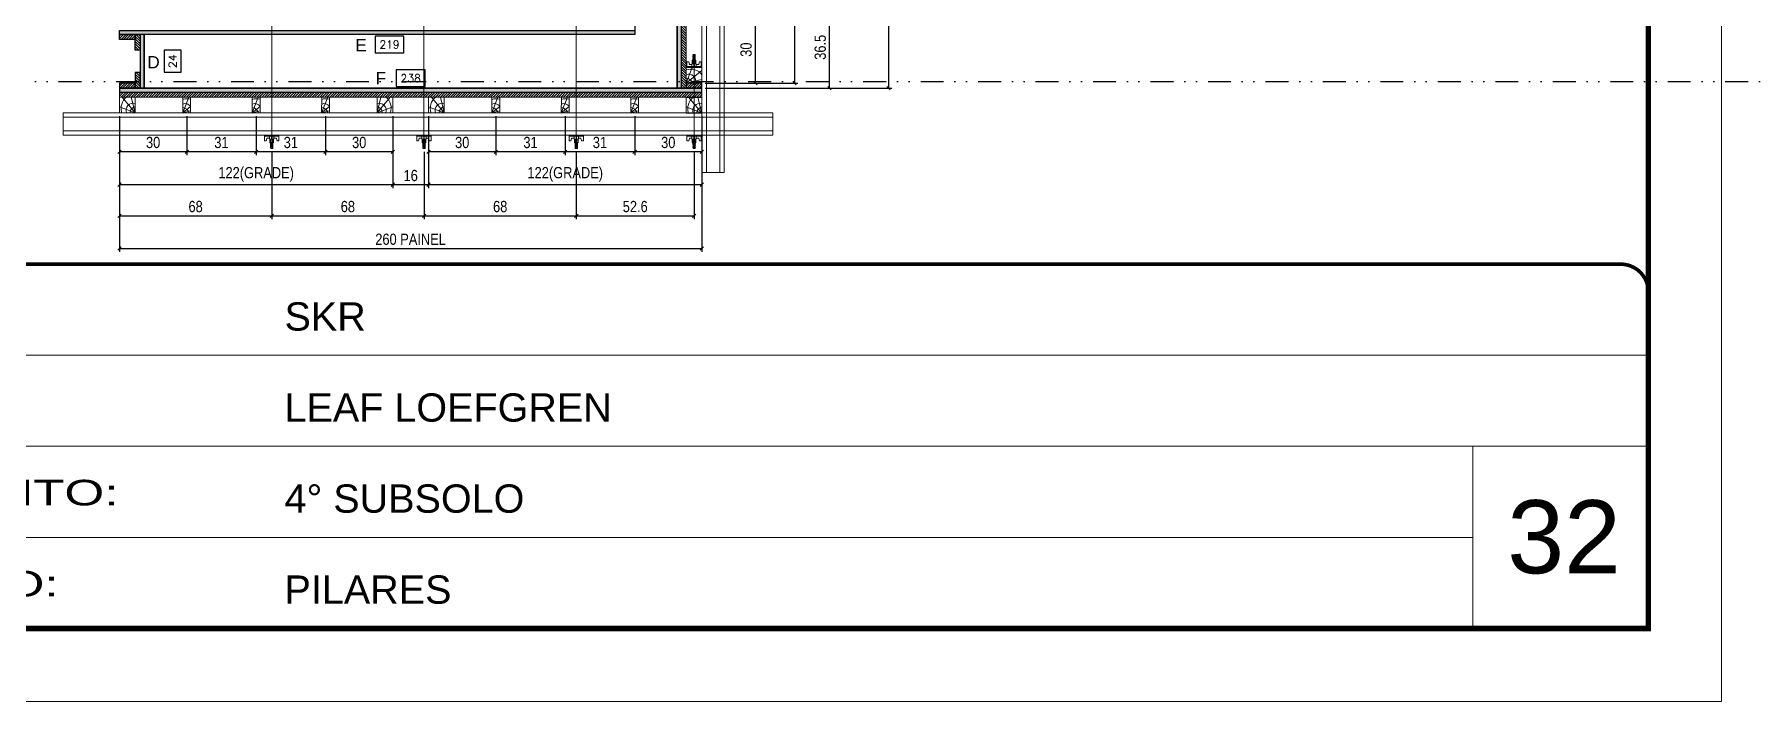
# Model space of a CAD drawing. Header units: millimetres. Extents: x 13777 to 27878, y -21631 to 6985.
# Drawn here: x 19771 to 20713, y -2105 to -1740 of the extents above; entities that cross this region are included whole.
import ezdxf
from ezdxf.enums import TextEntityAlignment as Align

# ---------------------------------------------------------------- set-up
doc = ezdxf.new("R2010")
doc.units = ezdxf.units.MM
for name, pattern in [('CONTINUO', [0]), ('DASHED', [0.75, 0.5, -0.25]), ('DIVIDE2', [0.625, 0.25, -0.125, 0, -0.125, 0, -0.125])]:
    doc.linetypes.add(name, pattern=pattern)
for name, color, linetype, lineweight in [('CARIMBO', 255, 'Continuous', 9), ('Folhas', 255, 'Continuous', 9), ('Hachura', 251, 'Continuous', 9), ('Madeira', 126, 'Continuous', 18), ('Perfil Metálico', 224, 'Continuous', 18), ('SARRAFO DE PRESSAO', 251, 'DASHED', 9)]:
    doc.layers.add(name, color=color, linetype=linetype, lineweight=lineweight)
for name, color, linetype in [('CHAPA', 1, 'Continuous'), ('COTA', 241, 'Continuous'), ('F-PILARES-S', 170, 'Continuous'), ('MEIO_PONT', 93, 'Continuous'), ('Nível', 160, 'Continuous'), ('SARRAFO', 251, 'Continuous'), ('TEXTO_GERAL', 7, 'Continuous')]:
    doc.layers.add(name, color=color, linetype=linetype)
doc.styles.add('ARIAL', font='arial.ttf')
doc.styles.add('COTA TECNICA 2X', font='techl___.ttf', dxfattribs={"height": 10})
doc.styles.add('ROMANS', font='romans.shx')
doc.styles.add('Tecnologia', font='')
doc.styles.get('Tecnologia').set_extended_font_data('Forgotten Futurist')
doc.dimstyles.new('Cota Seção interna', dxfattribs={"dimtxt": 7, "dimasz": 6, "dimexe": 0.18, "dimexo": 2, "dimgap": -4, "dimtad": 3, "dimdec": 1, "dimlfac": 0.5, "dimzin": 12, "dimdsep": 46, "dimtxsty": 'ROMANS', "dimblk": 'ARCHTICK', "dimcen": 0.09, "dimse1": 1, "dimse2": 1, "dimsd1": 1, "dimsd2": 1, "dimclrd": 180, "dimclre": 5, "dimclrt": 1, "dimadec": 0, "dimazin": 3, "dimtfac": 1, "dimtdec": 1, "dimtofl": 0, "dimtmove": 0, "dimatfit": 3, "dimldrblk": 'ARCHTICK', "dimfxl": 1, "dimtolj": 1, "dimtzin": 0, "dimarcsym": 0})
doc.dimstyles.new('SECAO PILAR', dxfattribs={"dimtxt": 10, "dimasz": 3, "dimexe": 3, "dimexo": 3, "dimgap": 3, "dimtad": 1, "dimdec": 1, "dimlfac": 0.5, "dimzin": 12, "dimdsep": 46, "dimtxsty": 'COTA TECNICA 2X', "dimblk1": 'OBLIQUE', "dimblk2": 'OBLIQUE', "dimsah": 1, "dimcen": 0.9, "dimclrd": 256, "dimclre": 256, "dimclrt": 256, "dimadec": 1, "dimazin": 3, "dimtfac": 1, "dimtdec": 1, "dimtmove": 0, "dimatfit": 3, "dimfxl": 1, "dimtolj": 1, "dimtzin": 12, "dimarcsym": 0})
pattern_1 = [(45, (9498.6943, 22671.4475), (-1.12253202, 1.12253202), [])]
pattern_2 = [(135, (-22535.0657, 8913.5912), (-1.12253202, -1.12253202), [])]

# ---------------------------------------------------------------- blocks, each defined once
blk = doc.blocks.new('9999999999')
at = {"color": 30, "linetype": 'CONTINUO'}
for p, q in [((98564.56, 34379.64), (99583.98, 34379.64)), ((98564.56, 34329.83), (99487.98, 34329.83)), ((99583.98, 34329.83), (99487.98, 34329.83)), ((99487.98, 34329.83), (99487.98, 34230.21)), ((98564.56, 34280.02), (99487.98, 34280.02))]:
    blk.add_line(p, q, dxfattribs=at)
at = {"color": 30, "linetype": 'CONTINUO', "const_width": 2}
blk.add_lwpolyline([(99583.98, 34230.21), (99583.98, 34414.45, 0.414214), (99568.98, 34429.45), (98228.98, 34429.45, 0.414214), (98213.98, 34414.45), (98213.98, 34245.21, 0.414214), (98228.98, 34230.21), (99583.98, 34230.21)], format="xyb", dxfattribs=at)
at = {"layer": 'Folhas'}
blk.add_lwpolyline([(98138.98, 34190.21), (99623.98, 34190.21), (99623.98, 35240.21), (98138.98, 35240.21)], close=True, dxfattribs=at)
at = {"layer": 'Folhas', "color": 30, "const_width": 3}
blk.add_lwpolyline([(98213.98, 34230.21), (99583.98, 34230.21), (99583.98, 35200.21), (98213.98, 35200.21)], close=True, dxfattribs=at)
at = {"color": 7, "linetype": 'Continuous', "ltscale": 5, "style": 'ARIAL'}
for s, height, p in [('SKR', 15.483, (98837.68, 34393.13)), ('LEAF LOEFGREN', 15.4829, (98837.68, 34343.32)), ('4° SUBSOLO', 15.483, (98837.68, 34293.51)), ('PILARES', 15.483, (98837.68, 34243.7))]:
    blk.add_text(s, height=height, dxfattribs=at).set_placement(p)
at = {"layer": 'Folhas', "color": 7, "style": 'Tecnologia', "width": 1.5}
for s, p in [('PAVIMENTO:', (98573.65, 34297.5)), ('PROJETO:', (98573.65, 34247.69))]:
    blk.add_text(s, height=14, dxfattribs=at).set_placement(p)
blk = doc.blocks.new('_Oblique')
at = {"color": 0, "linetype": 'ByBlock', "lineweight": -2}
blk.add_line((-0.5, -0.5), (0.5, 0.5), dxfattribs=at)
blk = doc.blocks.new('*D2102')
at = {"layer": 'COTA', "lineweight": -2, "transparency": 16777216}
for p, q in [((573.2, 394.4), (656, 394.4)), ((653, 394.4), (653, 150.4)), ((573.3, 150.4), (656, 150.4))]:
    blk.add_line(p, q, dxfattribs=at)
at = {"layer": 'Defpoints', "color": 0, "transparency": 16777216}
for p in [(570.2, 394.4), (570.3, 150.4), (653, 150.4)]:
    blk.add_point(p, dxfattribs=at)
at = {"layer": 'COTA', "lineweight": -2, "transparency": 16777216, "xscale": 3, "yscale": 3, "zscale": 3}
for p, rotation in [((653, 394.4), 90), ((653, 150.4), 270)]:
    blk.add_blockref('_Oblique', p, dxfattribs=dict(at, rotation=rotation))
at = {"layer": 'COTA', "transparency": 16777216, "insert": (643.7, 272.4), "char_height": 10, "attachment_point": 5, "rotation": 90, "style": 'COTA TECNICA 2X'}
blk.add_mtext('\\A1;122(GRADE)', dxfattribs=at)
blk = doc.blocks.new('*D2105')
at = {"layer": 'COTA', "lineweight": -2, "transparency": 16777216}
for p, q in [((573.3, 210.4), (621, 210.4)), ((618, 150.4), (618, 210.4)), ((573.2, 150.4), (621, 150.4))]:
    blk.add_line(p, q, dxfattribs=at)
at = {"layer": 'Defpoints', "color": 0, "transparency": 16777216}
for p in [(570.3, 210.4), (618, 210.4), (570.2, 150.4)]:
    blk.add_point(p, dxfattribs=at)
at = {"layer": 'COTA', "lineweight": -2, "transparency": 16777216, "xscale": 3, "yscale": 3, "zscale": 3}
for p, rotation in [((618, 210.4), 90), ((618, 150.4), 270)]:
    blk.add_blockref('_Oblique', p, dxfattribs=dict(at, rotation=rotation))
at = {"layer": 'COTA', "transparency": 16777216, "insert": (609.7, 180.4), "char_height": 10, "attachment_point": 5, "rotation": 90, "style": 'COTA TECNICA 2X'}
blk.add_mtext('\\A1;30', dxfattribs=at)
blk = doc.blocks.new('C')
at = {"layer": 'Hachura', "color": 0}
for p, q in [((0, 3.22), (0, -3.22)), ((0.45, 3.22), (0, 3.22)), ((0.46, 3.16), (0, 3.16)), ((0.46, 3.05), (0, 3.05)), ((0.46, 2.88), (0, 2.88)), ((0, 2.75), (0, -1.16)), ((0.46, 2.65), (0, 2.65)), ((0.46, 2.23), (0, 2.23)), ((0.46, 1.51), (0, 1.51)), ((0.39, 0.49), (0.17, 0.49)), ((0.45, -3.23), (0.45, 3.22)), ((0.45, 3.22), (2.58, 3.22)), ((1.74, 0.97), (0.45, 0.97)), ((1.45, 0.1), (0.45, 0.1)), ((1.35, 1.94), (1.35, 0.96)), ((2.58, 2.39), (1.47, 2.09)), ((1.74, -0.97), (1.74, 0.97)), ((1.74, 0.97), (1.74, 0.84)), ((1.74, 0.97), (1.74, 0.84)), ((1.74, 0.84), (3.35, 0.84)), ((3.35, 0.45), (1.74, 0.45)), ((2.58, 3.22), (2.58, 2.39)), ((3.32, 0.84), (3.32, -0.84)), ((3.35, 0.84), (3.35, -0.84)), ((3.68, 0.45), (3.35, 0.45)), ((3.84, -0.52), (3.35, 0.45)), ((3.35, 0.06), (3.67, -0.57)), ((3.68, 0.45), (4.16, -0.52)), ((3.72, 0.5), (4.25, -0.57)), ((4.37, -0.55), (3.83, 0.53)), ((4.15, 0.45), (3.93, 0.45)), ((4.42, -0.52), (3.93, 0.45)), ((4.15, 0.45), (4.26, 0.45)), ((4.26, 0.45), (4.74, -0.52)), ((4.3, 0.5), (4.83, -0.57)), ((4.95, -0.55), (4.41, 0.53)), ((4.51, 0.45), (4.84, 0.45)), ((5, -0.52), (4.51, 0.45)), ((4.84, 0.45), (5.32, -0.52)), ((4.88, 0.5), (5.41, -0.57)), ((5.53, -0.55), (4.99, 0.53)), ((5.58, -0.52), (5.09, 0.45)), ((5.42, 0.45), (5.09, 0.45)), ((5.58, -0.52), (5.09, 0.45)), ((5.42, 0.45), (5.74, -0.19)), ((5.46, 0.5), (5.74, -0.07)), ((5.74, 0.19), (5.57, 0.53)), ((5.74, 0.32), (5.68, 0.45)), ((5.68, 0.45), (5.74, 0.45)), ((5.74, 0.45), (5.9, 0.29)), ((5.74, 0.45), (5.74, -0.52)), ((5.9, -0.36), (5.9, 0.29)), ((0.45, 0), (0, 0)), ((0.46, -1.52), (0, -1.52)), ((0.46, -2.23), (0, -2.23)), ((0.46, -2.65), (0, -2.65)), ((0.46, -2.88), (0, -2.88)), ((0.46, -3.05), (0, -3.05)), ((0.46, -3.16), (0, -3.16)), ((0, -3.22), (2.57, -3.22)), ((0.08, -0.48), (0.29, -0.48)), ((0.29, -0.48), (0.4, -0.48)), ((0.45, 0), (0.45, -0.97)), ((0.45, -0.16), (1.45, -0.16)), ((0.45, -0.65), (0.45, -0.32)), ((0.45, -3.23), (0.45, -0.65)), ((0.45, -0.97), (1.74, -0.97)), ((1.35, -1.94), (1.35, -0.97)), ((2.58, -2.39), (1.47, -2.1)), ((3.35, -0.32), (1.74, -0.32)), ((3.35, -0.84), (1.74, -0.84)), ((2.58, -3.23), (2.58, -2.39)), ((3.35, -0.07), (3.58, -0.52)), ((3.35, -0.52), (3.58, -0.52)), ((3.84, -0.52), (4.16, -0.52)), ((4.42, -0.52), (4.74, -0.52)), ((4.63, -0.52), (4.74, -0.52)), ((5, -0.52), (5.32, -0.52)), ((5.58, -0.52), (5.74, -0.52)), ((5.74, -0.52), (5.9, -0.36)), ((5.74, -0.52), (5.74, -0.52))]:
    blk.add_line(p, q, dxfattribs=at)
for centre, radius, start, end in [((1.52, 1.94), 0.161, 104.74356, 180), ((1.44, -0.03), 0.129, 272.69497, 87.30503), ((3.81, 0.39), 0.143, 25.56881, 154.43119), ((4.39, 0.39), 0.143, 25.56881, 154.43119), ((4.97, 0.39), 0.143, 25.56881, 154.43119), ((5.55, 0.39), 0.143, 25.56881, 154.43119), ((0.17, -0.37), 0.174, 221.74404, 317.85924), ((1.52, -1.94), 0.161, 180, 255.25644), ((3.71, -0.4), 0.174, 222.14076, 318.25596), ((4.29, -0.4), 0.174, 222.14076, 318.25596), ((4.87, -0.4), 0.174, 222.14076, 318.25596), ((5.45, -0.4), 0.174, 222.14076, 318.25596), ((5.61, -0.4), 0.174, 317.85924, 318.25596)]:
    blk.add_arc(centre, radius, start, end, dxfattribs=at)
blk = doc.blocks.new('*D2047')
at = {"layer": 'COTA', "linetype": 'ByBlock', "lineweight": -2, "transparency": 16777216}
for p, q in [((554.8, 1203), (739.9, 1203)), ((736.9, 1203), (736.9, 146)), ((573.2, 146), (739.9, 146))]:
    blk.add_line(p, q, dxfattribs=at)
at = {"layer": 'Defpoints', "color": 0, "linetype": 'ByBlock', "transparency": 16777216}
for p in [(551.8, 1203), (570.2, 146), (736.9, 146)]:
    blk.add_point(p, dxfattribs=at)
at = {"layer": 'COTA', "linetype": 'ByBlock', "lineweight": -2, "transparency": 16777216, "xscale": 3, "yscale": 3, "zscale": 3}
for p, rotation in [((736.9, 1203), 90), ((736.9, 146), 270)]:
    blk.add_blockref('_Oblique', p, dxfattribs=dict(at, rotation=rotation))
at = {"layer": 'COTA', "linetype": 'ByBlock', "transparency": 16777216, "insert": (728.7, 674.5), "char_height": 10, "attachment_point": 5, "rotation": 90, "style": 'COTA TECNICA 2X'}
blk.add_mtext('\\A1;528.5 PAINEL', dxfattribs=at)
blk = doc.blocks.new('PONTALETE')
at = {"layer": 'Madeira'}
for q in [(2.71, 7), (7, 5.76), (7, 1.74)]:
    blk.add_line((0, 0), q, dxfattribs=at)
blk.add_lwpolyline([(0, 0), (7, 0), (7, 7), (0, 7)], close=True, dxfattribs=at)
for centre, radius, start, end in [((2.04, 0.06), 6.23, 37.28179, 109.09128), ((1.09, 0.9), 3.19, 343.60304, 109.98471), ((-0.21, -0.78), 3.09, 14.63219, 86.0383)]:
    blk.add_arc(centre, radius, start, end, dxfattribs=at)
blk = doc.blocks.new('MEIO PONTALETE')
at = {"layer": 'Madeira'}
for q in [(2.71, 7), (3.5, 2.88), (3.5, 0.87)]:
    blk.add_line((0, 0), q, dxfattribs=at)
blk.add_lwpolyline([(0, 0), (3.5, 0), (3.5, 7), (0, 7)], close=True, dxfattribs=at)
for centre, radius, start, end in [((2.04, 0.06), 6.23, 76.44987, 109.09128), ((1.09, 0.9), 3.19, 40.90626, 109.98471), ((-0.21, -0.78), 3.09, 14.63219, 86.0383)]:
    blk.add_arc(centre, radius, start, end, dxfattribs=at)
blk = doc.blocks.new('*D2070')
at = {"layer": 'COTA', "lineweight": -2, "transparency": 16777216}
for p, q in [((234.2, 121), (234.2, 86.3)), ((294.2, 121), (294.2, 86.3)), ((294.2, 89.3), (234.2, 89.3))]:
    blk.add_line(p, q, dxfattribs=at)
at = {"layer": 'Defpoints', "color": 0, "transparency": 16777216}
for p in [(234.2, 124), (294.2, 124), (234.2, 89.3)]:
    blk.add_point(p, dxfattribs=at)
at = {"layer": 'COTA', "lineweight": -2, "transparency": 16777216, "xscale": 3, "yscale": 3, "zscale": 3, "rotation": 180}
blk.add_blockref('_Oblique', (234.2, 89.3), dxfattribs=at)
at = {"layer": 'COTA', "lineweight": -2, "transparency": 16777216, "xscale": 3, "yscale": 3, "zscale": 3}
blk.add_blockref('_Oblique', (294.2, 89.3), dxfattribs=at)
at = {"layer": 'COTA', "transparency": 16777216, "insert": (264.2, 97.5), "char_height": 10, "attachment_point": 5, "style": 'COTA TECNICA 2X'}
blk.add_mtext('\\A1;30', dxfattribs=at)
blk = doc.blocks.new('*D2071')
at = {"layer": 'COTA', "lineweight": -2, "transparency": 16777216}
for p, q in [((50.2, 121.1), (50.2, 56.9)), ((294.2, 121), (294.2, 56.9)), ((50.2, 59.9), (294.2, 59.9))]:
    blk.add_line(p, q, dxfattribs=at)
at = {"layer": 'Defpoints', "color": 0, "transparency": 16777216}
for p in [(50.2, 124.1), (294.2, 124), (294.2, 59.9)]:
    blk.add_point(p, dxfattribs=at)
at = {"layer": 'COTA', "lineweight": -2, "transparency": 16777216, "xscale": 3, "yscale": 3, "zscale": 3, "rotation": 180}
blk.add_blockref('_Oblique', (50.2, 59.9), dxfattribs=at)
at = {"layer": 'COTA', "lineweight": -2, "transparency": 16777216, "xscale": 3, "yscale": 3, "zscale": 3}
blk.add_blockref('_Oblique', (294.2, 59.9), dxfattribs=at)
at = {"layer": 'COTA', "transparency": 16777216, "insert": (172.2, 69.1), "char_height": 10, "attachment_point": 5, "style": 'COTA TECNICA 2X'}
blk.add_mtext('\\A1;122(GRADE)', dxfattribs=at)
blk = doc.blocks.new('*D2072')
at = {"layer": 'COTA', "lineweight": -2, "transparency": 16777216}
for p, q in [((172.2, 121), (172.2, 86.3)), ((234.2, 121), (234.2, 86.3)), ((234.2, 89.3), (172.2, 89.3))]:
    blk.add_line(p, q, dxfattribs=at)
at = {"layer": 'Defpoints', "color": 0, "transparency": 16777216}
for p in [(172.2, 124), (234.2, 124), (172.2, 89.3)]:
    blk.add_point(p, dxfattribs=at)
at = {"layer": 'COTA', "lineweight": -2, "transparency": 16777216, "xscale": 3, "yscale": 3, "zscale": 3, "rotation": 180}
blk.add_blockref('_Oblique', (172.2, 89.3), dxfattribs=at)
at = {"layer": 'COTA', "lineweight": -2, "transparency": 16777216, "xscale": 3, "yscale": 3, "zscale": 3}
blk.add_blockref('_Oblique', (234.2, 89.3), dxfattribs=at)
at = {"layer": 'COTA', "transparency": 16777216, "insert": (203.2, 97.5), "char_height": 10, "attachment_point": 5, "style": 'COTA TECNICA 2X'}
blk.add_mtext('\\A1;31', dxfattribs=at)
blk = doc.blocks.new('*D2073')
at = {"layer": 'COTA', "lineweight": -2, "transparency": 16777216}
for p, q in [((110.2, 121), (110.2, 86.3)), ((172.2, 121), (172.2, 86.3)), ((172.2, 89.3), (110.2, 89.3))]:
    blk.add_line(p, q, dxfattribs=at)
at = {"layer": 'Defpoints', "color": 0, "transparency": 16777216}
for p in [(110.2, 124), (172.2, 124), (110.2, 89.3)]:
    blk.add_point(p, dxfattribs=at)
at = {"layer": 'COTA', "lineweight": -2, "transparency": 16777216, "xscale": 3, "yscale": 3, "zscale": 3, "rotation": 180}
blk.add_blockref('_Oblique', (110.2, 89.3), dxfattribs=at)
at = {"layer": 'COTA', "lineweight": -2, "transparency": 16777216, "xscale": 3, "yscale": 3, "zscale": 3}
blk.add_blockref('_Oblique', (172.2, 89.3), dxfattribs=at)
at = {"layer": 'COTA', "transparency": 16777216, "insert": (141.2, 97.5), "char_height": 10, "attachment_point": 5, "style": 'COTA TECNICA 2X'}
blk.add_mtext('\\A1;31', dxfattribs=at)
blk = doc.blocks.new('*D2074')
at = {"layer": 'COTA', "lineweight": -2, "transparency": 16777216}
for p, q in [((50.2, 121), (50.2, 86.3)), ((110.2, 121), (110.2, 86.3)), ((110.2, 89.3), (50.2, 89.3))]:
    blk.add_line(p, q, dxfattribs=at)
at = {"layer": 'Defpoints', "color": 0, "transparency": 16777216}
for p in [(50.2, 124), (110.2, 124), (50.2, 89.3)]:
    blk.add_point(p, dxfattribs=at)
at = {"layer": 'COTA', "lineweight": -2, "transparency": 16777216, "xscale": 3, "yscale": 3, "zscale": 3, "rotation": 180}
blk.add_blockref('_Oblique', (50.2, 89.3), dxfattribs=at)
at = {"layer": 'COTA', "lineweight": -2, "transparency": 16777216, "xscale": 3, "yscale": 3, "zscale": 3}
blk.add_blockref('_Oblique', (110.2, 89.3), dxfattribs=at)
at = {"layer": 'COTA', "transparency": 16777216, "insert": (80.2, 97.5), "char_height": 10, "attachment_point": 5, "style": 'COTA TECNICA 2X'}
blk.add_mtext('\\A1;30', dxfattribs=at)
blk = doc.blocks.new('*D2075')
at = {"layer": 'COTA', "lineweight": -2, "transparency": 16777216}
for p, q in [((510.2, 121), (510.2, 86.3)), ((570.2, 121), (570.2, 86.3)), ((570.2, 89.3), (510.2, 89.3))]:
    blk.add_line(p, q, dxfattribs=at)
at = {"layer": 'Defpoints', "color": 0, "transparency": 16777216}
for p in [(510.2, 124), (570.2, 124), (510.2, 89.3)]:
    blk.add_point(p, dxfattribs=at)
at = {"layer": 'COTA', "lineweight": -2, "transparency": 16777216, "xscale": 3, "yscale": 3, "zscale": 3, "rotation": 180}
blk.add_blockref('_Oblique', (510.2, 89.3), dxfattribs=at)
at = {"layer": 'COTA', "lineweight": -2, "transparency": 16777216, "xscale": 3, "yscale": 3, "zscale": 3}
blk.add_blockref('_Oblique', (570.2, 89.3), dxfattribs=at)
at = {"layer": 'COTA', "transparency": 16777216, "insert": (540.2, 97.5), "char_height": 10, "attachment_point": 5, "style": 'COTA TECNICA 2X'}
blk.add_mtext('\\A1;30', dxfattribs=at)
blk = doc.blocks.new('*D2076')
at = {"layer": 'COTA', "lineweight": -2, "transparency": 16777216}
for p, q in [((326.2, 121.1), (326.2, 56.9)), ((570.2, 121), (570.2, 56.9)), ((326.2, 59.9), (570.2, 59.9))]:
    blk.add_line(p, q, dxfattribs=at)
at = {"layer": 'Defpoints', "color": 0, "transparency": 16777216}
for p in [(326.2, 124.1), (570.2, 124), (570.2, 59.9)]:
    blk.add_point(p, dxfattribs=at)
at = {"layer": 'COTA', "lineweight": -2, "transparency": 16777216, "xscale": 3, "yscale": 3, "zscale": 3, "rotation": 180}
blk.add_blockref('_Oblique', (326.2, 59.9), dxfattribs=at)
at = {"layer": 'COTA', "lineweight": -2, "transparency": 16777216, "xscale": 3, "yscale": 3, "zscale": 3}
blk.add_blockref('_Oblique', (570.2, 59.9), dxfattribs=at)
at = {"layer": 'COTA', "transparency": 16777216, "insert": (448.2, 69.1), "char_height": 10, "attachment_point": 5, "style": 'COTA TECNICA 2X'}
blk.add_mtext('\\A1;122(GRADE)', dxfattribs=at)
blk = doc.blocks.new('*D2077')
at = {"layer": 'COTA', "lineweight": -2, "transparency": 16777216}
for p, q in [((448.2, 121), (448.2, 86.3)), ((510.2, 121), (510.2, 86.3)), ((510.2, 89.3), (448.2, 89.3))]:
    blk.add_line(p, q, dxfattribs=at)
at = {"layer": 'Defpoints', "color": 0, "transparency": 16777216}
for p in [(448.2, 124), (510.2, 124), (448.2, 89.3)]:
    blk.add_point(p, dxfattribs=at)
at = {"layer": 'COTA', "lineweight": -2, "transparency": 16777216, "xscale": 3, "yscale": 3, "zscale": 3, "rotation": 180}
blk.add_blockref('_Oblique', (448.2, 89.3), dxfattribs=at)
at = {"layer": 'COTA', "lineweight": -2, "transparency": 16777216, "xscale": 3, "yscale": 3, "zscale": 3}
blk.add_blockref('_Oblique', (510.2, 89.3), dxfattribs=at)
at = {"layer": 'COTA', "transparency": 16777216, "insert": (479.2, 97.5), "char_height": 10, "attachment_point": 5, "style": 'COTA TECNICA 2X'}
blk.add_mtext('\\A1;31', dxfattribs=at)
blk = doc.blocks.new('*D2078')
at = {"layer": 'COTA', "lineweight": -2, "transparency": 16777216}
for p, q in [((386.2, 121), (386.2, 86.3)), ((448.2, 121), (448.2, 86.3)), ((448.2, 89.3), (386.2, 89.3))]:
    blk.add_line(p, q, dxfattribs=at)
at = {"layer": 'Defpoints', "color": 0, "transparency": 16777216}
for p in [(386.2, 124), (448.2, 124), (386.2, 89.3)]:
    blk.add_point(p, dxfattribs=at)
at = {"layer": 'COTA', "lineweight": -2, "transparency": 16777216, "xscale": 3, "yscale": 3, "zscale": 3, "rotation": 180}
blk.add_blockref('_Oblique', (386.2, 89.3), dxfattribs=at)
at = {"layer": 'COTA', "lineweight": -2, "transparency": 16777216, "xscale": 3, "yscale": 3, "zscale": 3}
blk.add_blockref('_Oblique', (448.2, 89.3), dxfattribs=at)
at = {"layer": 'COTA', "transparency": 16777216, "insert": (417.2, 97.5), "char_height": 10, "attachment_point": 5, "style": 'COTA TECNICA 2X'}
blk.add_mtext('\\A1;31', dxfattribs=at)
blk = doc.blocks.new('*D2079')
at = {"layer": 'COTA', "lineweight": -2, "transparency": 16777216}
for p, q in [((326.2, 121), (326.2, 86.3)), ((386.2, 121), (386.2, 86.3)), ((386.2, 89.3), (326.2, 89.3))]:
    blk.add_line(p, q, dxfattribs=at)
at = {"layer": 'Defpoints', "color": 0, "transparency": 16777216}
for p in [(326.2, 124), (386.2, 124), (326.2, 89.3)]:
    blk.add_point(p, dxfattribs=at)
at = {"layer": 'COTA', "lineweight": -2, "transparency": 16777216, "xscale": 3, "yscale": 3, "zscale": 3, "rotation": 180}
blk.add_blockref('_Oblique', (326.2, 89.3), dxfattribs=at)
at = {"layer": 'COTA', "lineweight": -2, "transparency": 16777216, "xscale": 3, "yscale": 3, "zscale": 3}
blk.add_blockref('_Oblique', (386.2, 89.3), dxfattribs=at)
at = {"layer": 'COTA', "transparency": 16777216, "insert": (356.2, 97.5), "char_height": 10, "attachment_point": 5, "style": 'COTA TECNICA 2X'}
blk.add_mtext('\\A1;30', dxfattribs=at)
blk = doc.blocks.new('*D2080')
at = {"layer": 'COTA', "lineweight": -2, "transparency": 16777216}
for p, q in [((294.2, 121), (294.2, 56.9)), ((326.2, 121), (326.2, 56.9)), ((294.2, 59.9), (326.2, 59.9))]:
    blk.add_line(p, q, dxfattribs=at)
at = {"layer": 'Defpoints', "color": 0, "transparency": 16777216}
for p in [(294.2, 124), (326.2, 124), (326.2, 59.9)]:
    blk.add_point(p, dxfattribs=at)
at = {"layer": 'COTA', "lineweight": -2, "transparency": 16777216, "xscale": 3, "yscale": 3, "zscale": 3, "rotation": 180}
blk.add_blockref('_Oblique', (294.2, 59.9), dxfattribs=at)
at = {"layer": 'COTA', "lineweight": -2, "transparency": 16777216, "xscale": 3, "yscale": 3, "zscale": 3}
blk.add_blockref('_Oblique', (326.2, 59.9), dxfattribs=at)
at = {"layer": 'COTA', "transparency": 16777216, "insert": (310.2, 68), "char_height": 10, "attachment_point": 5, "style": 'COTA TECNICA 2X'}
blk.add_mtext('\\A1;16', dxfattribs=at)
blk = doc.blocks.new('*D2081')
at = {"layer": 'COTA', "lineweight": -2, "transparency": 16777216}
for p, q in [((50.1, 121), (50.1, 0)), ((570.2, 67), (570.2, 0)), ((50.1, 3), (570.2, 3))]:
    blk.add_line(p, q, dxfattribs=at)
at = {"layer": 'Defpoints', "color": 0, "transparency": 16777216}
for p in [(50.1, 124), (570.2, 70), (570.2, 3)]:
    blk.add_point(p, dxfattribs=at)
at = {"layer": 'COTA', "lineweight": -2, "transparency": 16777216, "xscale": 3, "yscale": 3, "zscale": 3, "rotation": 180}
blk.add_blockref('_Oblique', (50.1, 3), dxfattribs=at)
at = {"layer": 'COTA', "lineweight": -2, "transparency": 16777216, "xscale": 3, "yscale": 3, "zscale": 3}
blk.add_blockref('_Oblique', (570.2, 3), dxfattribs=at)
at = {"layer": 'COTA', "transparency": 16777216, "insert": (310.1, 11.1), "char_height": 10, "attachment_point": 5, "style": 'COTA TECNICA 2X'}
blk.add_mtext('\\A1;260 PAINEL', dxfattribs=at)
blk = doc.blocks.new('*D1851')
at = {"layer": 'COTA', "lineweight": -2, "transparency": 16777216}
for p, q in [((26377.2, -3912.8), (26377.2, -4004.6)), ((26513.1, -3944.6), (26513.1, -4004.6)), ((26377.2, -4001.6), (26513.1, -4001.6))]:
    blk.add_line(p, q, dxfattribs=at)
at = {"layer": 'Defpoints', "color": 0, "transparency": 16777216}
for p in [(26377.2, -3909.8), (26513.1, -3941.6), (26513.1, -4001.6)]:
    blk.add_point(p, dxfattribs=at)
at = {"layer": 'COTA', "lineweight": -2, "transparency": 16777216, "xscale": 3, "yscale": 3, "zscale": 3, "rotation": 180}
blk.add_blockref('_Oblique', (26377.2, -4001.6), dxfattribs=at)
at = {"layer": 'COTA', "lineweight": -2, "transparency": 16777216, "xscale": 3, "yscale": 3, "zscale": 3}
blk.add_blockref('_Oblique', (26513.1, -4001.6), dxfattribs=at)
at = {"layer": 'COTA', "transparency": 16777216, "insert": (26445.1, -3993.5), "char_height": 10, "attachment_point": 5, "style": 'COTA TECNICA 2X'}
blk.add_mtext('\\A1;68', dxfattribs=at)
blk = doc.blocks.new('*D2082')
at = {"layer": 'COTA', "lineweight": -2, "transparency": 16777216}
for p, q in [((186.1, 89.2), (186.1, 29.2)), ((322.1, 89.2), (322.1, 29.2)), ((186.1, 32.2), (322.1, 32.2))]:
    blk.add_line(p, q, dxfattribs=at)
at = {"layer": 'Defpoints', "color": 0, "transparency": 16777216}
for p in [(186.1, 92.2), (322.1, 92.2), (322.1, 32.2)]:
    blk.add_point(p, dxfattribs=at)
at = {"layer": 'COTA', "lineweight": -2, "transparency": 16777216, "xscale": 3, "yscale": 3, "zscale": 3, "rotation": 180}
blk.add_blockref('_Oblique', (186.1, 32.2), dxfattribs=at)
at = {"layer": 'COTA', "lineweight": -2, "transparency": 16777216, "xscale": 3, "yscale": 3, "zscale": 3}
blk.add_blockref('_Oblique', (322.1, 32.2), dxfattribs=at)
at = {"layer": 'COTA', "transparency": 16777216, "insert": (254.1, 40.3), "char_height": 10, "attachment_point": 5, "style": 'COTA TECNICA 2X'}
blk.add_mtext('\\A1;68', dxfattribs=at)
blk = doc.blocks.new('*D2083')
at = {"layer": 'COTA', "lineweight": -2, "transparency": 16777216}
for p, q in [((322.1, 89.2), (322.1, 29.2)), ((458.1, 89.2), (458.1, 29.2)), ((322.1, 32.2), (458.1, 32.2))]:
    blk.add_line(p, q, dxfattribs=at)
at = {"layer": 'Defpoints', "color": 0, "transparency": 16777216}
for p in [(322.1, 92.2), (458.1, 92.2), (458.1, 32.2)]:
    blk.add_point(p, dxfattribs=at)
at = {"layer": 'COTA', "lineweight": -2, "transparency": 16777216, "xscale": 3, "yscale": 3, "zscale": 3, "rotation": 180}
blk.add_blockref('_Oblique', (322.1, 32.2), dxfattribs=at)
at = {"layer": 'COTA', "lineweight": -2, "transparency": 16777216, "xscale": 3, "yscale": 3, "zscale": 3}
blk.add_blockref('_Oblique', (458.1, 32.2), dxfattribs=at)
at = {"layer": 'COTA', "transparency": 16777216, "insert": (390.1, 40.3), "char_height": 10, "attachment_point": 5, "style": 'COTA TECNICA 2X'}
blk.add_mtext('\\A1;68', dxfattribs=at)
blk = doc.blocks.new('*D2084')
at = {"layer": 'COTA', "lineweight": -2, "transparency": 16777216}
for p, q in [((458.1, 89.2), (458.1, 29.2)), ((563.3, 89.2), (563.3, 29.2)), ((458.1, 32.2), (563.3, 32.2))]:
    blk.add_line(p, q, dxfattribs=at)
at = {"layer": 'Defpoints', "color": 0, "transparency": 16777216}
for p in [(458.1, 92.2), (563.3, 92.2), (563.3, 32.2)]:
    blk.add_point(p, dxfattribs=at)
at = {"layer": 'COTA', "lineweight": -2, "transparency": 16777216, "xscale": 3, "yscale": 3, "zscale": 3, "rotation": 180}
blk.add_blockref('_Oblique', (458.1, 32.2), dxfattribs=at)
at = {"layer": 'COTA', "lineweight": -2, "transparency": 16777216, "xscale": 3, "yscale": 3, "zscale": 3}
blk.add_blockref('_Oblique', (563.3, 32.2), dxfattribs=at)
at = {"layer": 'COTA', "transparency": 16777216, "insert": (510.7, 40.3), "char_height": 10, "attachment_point": 5, "style": 'COTA TECNICA 2X'}
blk.add_mtext('\\A1;52.6', dxfattribs=at)
blk = doc.blocks.new('*D1852')
at = {"layer": 'COTA', "lineweight": -2, "transparency": 16777216}
for p, q in [((26932, -3814.8), (27014.1, -3814.8)), ((27011.1, -3887.8), (27011.1, -3814.8)), ((26900.2, -3887.8), (27014.1, -3887.8))]:
    blk.add_line(p, q, dxfattribs=at)
at = {"layer": 'Defpoints', "color": 0, "transparency": 16777216}
for p in [(26929, -3814.8), (27011.1, -3814.8), (26897.2, -3887.8)]:
    blk.add_point(p, dxfattribs=at)
at = {"layer": 'COTA', "lineweight": -2, "transparency": 16777216, "xscale": 3, "yscale": 3, "zscale": 3}
for p, rotation in [((27011.1, -3814.8), 90), ((27011.1, -3887.8), 270)]:
    blk.add_blockref('_Oblique', p, dxfattribs=dict(at, rotation=rotation))
at = {"layer": 'COTA', "transparency": 16777216, "insert": (27002.9, -3851.3), "char_height": 10, "attachment_point": 5, "rotation": 90, "style": 'COTA TECNICA 2X'}
blk.add_mtext('\\A1;36.5', dxfattribs=at)
blk = doc.blocks.new('*D2126')
at = {"layer": 'COTA', "color": 180, "lineweight": -2, "transparency": 16777216}
for p, q in [((546.5, 681.5), (531.5, 681.5)), ((531.5, 681.5), (531.5, 645.5)), ((546.5, 645.5), (546.5, 681.5)), ((531.5, 645.5), (546.5, 645.5))]:
    blk.add_line(p, q, dxfattribs=at)
at = {"layer": 'Defpoints', "color": 0, "transparency": 16777216}
for p in [(548.2, 1181), (548.2, 146), (550.5, 146)]:
    blk.add_point(p, dxfattribs=at)
at = {"layer": 'COTA', "color": 1, "transparency": 16777216, "insert": (539, 663.5), "char_height": 7, "attachment_point": 5, "rotation": 90, "style": 'ROMANS'}
blk.add_mtext('\\A1;517.5', dxfattribs=at)
blk = doc.blocks.new('_ArchTick')
at = {"color": 0, "linetype": 'ByBlock', "const_width": 0.15}
blk.add_lwpolyline([(-0.5, -0.5), (0.5, 0.5)], dxfattribs=at)
blk = doc.blocks.new('*D2127')
at = {"layer": 'COTA', "color": 180, "lineweight": -2, "transparency": 16777216}
for p, q in [((323.2, 162.4), (297.2, 162.4)), ((297.2, 162.4), (297.2, 147.4)), ((323.2, 147.4), (323.2, 162.4)), ((297.2, 147.4), (323.2, 147.4))]:
    blk.add_line(p, q, dxfattribs=at)
at = {"layer": 'Defpoints', "color": 0, "transparency": 16777216}
for p in [(72.2, 146), (72.2, 143.4), (548.2, 146)]:
    blk.add_point(p, dxfattribs=at)
at = {"layer": 'COTA', "color": 1, "transparency": 16777216, "insert": (310.2, 154.9), "char_height": 7, "attachment_point": 5, "style": 'ROMANS'}
blk.add_mtext('\\A1;238', dxfattribs=at)
blk = doc.blocks.new('*D2128')
at = {"layer": 'COTA', "color": 180, "lineweight": -2, "transparency": 16777216}
for p, q in [((304, 192.5), (278.4, 192.5)), ((278.4, 192.5), (278.4, 177.5)), ((304, 177.5), (304, 192.5)), ((278.4, 177.5), (304, 177.5))]:
    blk.add_line(p, q, dxfattribs=at)
at = {"layer": 'Defpoints', "color": 0, "transparency": 16777216}
for p in [(72.2, 194), (510.2, 194), (510.2, 173.5)]:
    blk.add_point(p, dxfattribs=at)
at = {"layer": 'COTA', "color": 1, "transparency": 16777216, "insert": (291.2, 185), "char_height": 7, "attachment_point": 5, "style": 'ROMANS'}
blk.add_mtext('\\A1;219', dxfattribs=at)
blk = doc.blocks.new('*D2129')
at = {"layer": 'COTA', "color": 180, "lineweight": -2, "transparency": 16777216}
for p, q in [((105.1, 179.8), (90.1, 179.8)), ((90.1, 179.8), (90.1, 160.2)), ((105.1, 160.2), (105.1, 179.8)), ((90.1, 160.2), (105.1, 160.2))]:
    blk.add_line(p, q, dxfattribs=at)
at = {"layer": 'Defpoints', "color": 0, "transparency": 16777216}
for p in [(72.2, 194), (72.2, 146), (109.1, 146)]:
    blk.add_point(p, dxfattribs=at)
at = {"layer": 'COTA', "color": 1, "transparency": 16777216, "insert": (97.6, 170), "char_height": 7, "attachment_point": 5, "rotation": 90, "style": 'ROMANS'}
blk.add_mtext('\\A1;24', dxfattribs=at)
blk = doc.blocks.new('A$C949c2cf0')
at = {"layer": 'Hachura'}
h = blk.add_hatch(color=256, dxfattribs=at)
h.dxf.hatch_style = 1
h.paths.add_polyline_path([(548.22, 145.98), (548.22, 1202.98), (551.82, 1202.98), (551.82, 145.98)])
h = blk.add_hatch(dxfattribs=at)
h.set_pattern_fill('ANSI31', color=256, scale=0.5, angle=270, style=0)
h.set_pattern_definition([(315, (23021.6786, -8296.495), (1.12253202, 1.12253202), [])])
h.paths.add_polyline_path([(551.84, 145.98), (556.24, 145.98), (556.22, 1202.98), (551.82, 1202.98)])
h = blk.add_hatch(color=256, dxfattribs=at)
h.dxf.hatch_style = 1
h.paths.add_polyline_path([(510.22, 193.98), (510.22, 197.58), (50.22, 197.58), (50.22, 193.98)])
h = blk.add_hatch(dxfattribs=at)
h.set_pattern_fill('ANSI31', color=256, scale=0.5, angle=360, style=0)
h.set_pattern_definition(pattern_1)
h.paths.add_polyline_path([(64.22, 189.58), (64.22, 193.98), (50.22, 193.98), (50.22, 189.58)])
h = blk.add_hatch(dxfattribs=at)
h.set_pattern_fill('ANSI31', color=256, scale=0.5, angle=450, style=0)
h.set_pattern_definition(pattern_2)
h.paths.add_polyline_path([(68.62, 193.98), (64.22, 193.98), (64.22, 179.98), (68.62, 179.98)])
h = blk.add_hatch(color=256, dxfattribs=at)
h.dxf.hatch_style = 1
h.paths.add_polyline_path([(68.62, 145.98), (72.22, 145.98), (72.22, 193.98), (68.62, 193.98)])
h = blk.add_hatch(dxfattribs=at)
h.set_pattern_fill('ANSI31', color=256, scale=0.5, angle=450, style=0)
h.set_pattern_definition(pattern_2)
h.paths.add_polyline_path([(68.62, 145.98), (64.22, 145.98), (64.22, 159.98), (68.62, 159.98)])
h = blk.add_hatch(dxfattribs=at)
h.set_pattern_fill('ANSI31', color=256, scale=0.5, angle=360, style=0)
h.set_pattern_definition(pattern_1)
h.paths.add_polyline_path([(64.22, 150.38), (64.22, 145.98), (50.22, 145.98), (50.22, 150.38)])
h = blk.add_hatch(color=256, dxfattribs=at)
h.dxf.hatch_style = 1
h.paths.add_polyline_path([(50.22, 145.98), (50.22, 142.38), (570.22, 142.38), (570.22, 145.98)])
h = blk.add_hatch(dxfattribs=at)
h.set_pattern_fill('ANSI31', color=256, scale=0.5, angle=360, style=0)
h.set_pattern_definition([(45, (7212.9606, 2003.2216), (-1.122532, 1.122532), [])])
h.paths.add_polyline_path([(570.22, 142.38), (570.22, 137.98), (50.22, 137.94), (50.22, 142.38)])
h = blk.add_hatch(dxfattribs=at)
h.set_pattern_fill('ANSI31', color=256, scale=0.5, angle=360, style=0)
h.set_pattern_definition([(45, (10004.6943, 22671.4475), (-1.12253202, 1.12253202), [])])
h.paths.add_polyline_path([(570.22, 150.38), (570.22, 145.98), (556.22, 145.98), (556.22, 150.38)])
at = {"layer": 'CHAPA'}
for points in [[(548.22, 145.98), (548.22, 1202.98), (551.82, 1202.98), (551.82, 145.98)], [(510.22, 193.98), (50.22, 193.98), (50.22, 197.58), (510.22, 197.58)], [(68.62, 145.98), (72.22, 145.98), (72.22, 193.98), (68.62, 193.98)], [(570.22, 145.98), (50.22, 145.98), (50.22, 142.38), (570.22, 142.38)]]:
    blk.add_lwpolyline(points, close=True, dxfattribs=at)
at = {"layer": 'F-PILARES-S', "linetype": 'Continuous'}
blk.add_lwpolyline([(548.22, 145.98), (548.22, 1180.98), (510.22, 1180.98), (510.22, 193.98), (72.22, 193.98), (72.22, 145.98), (548.22, 145.98)], dxfattribs=at)
at = {"layer": 'Hachura'}
for p, q in [((186.06, 93.24), (186.07, 242.98)), ((322.06, 93.24), (322.07, 242.98)), ((458.06, 93.24), (458.07, 242.98)), ((563.24, 93.24), (563.24, 175.86))]:
    blk.add_line(p, q, dxfattribs=at)
for points in [[(556.26, 1202.98), (551.82, 1202.98), (551.82, 145.98), (556.26, 145.98)], [(50.22, 142.38), (570.22, 142.38), (570.22, 137.98), (50.22, 137.98)]]:
    blk.add_lwpolyline(points, close=True, dxfattribs=at)
at = {"layer": 'Madeira'}
for points in [[(570.26, 394.38), (556.26, 394.38), (556.26, 145.98), (570.26, 145.98)], [(50.2, 124.04), (50.22, 138.04), (294.21, 138.04), (294.19, 124.04)], [(326.21, 124.04), (326.22, 138.04), (570.22, 138.04), (570.2, 124.04)]]:
    blk.add_lwpolyline(points, close=True, dxfattribs=at)
at = {"layer": 'Perfil Metálico'}
for points in [[(570.26, 1259.63), (590.26, 1259.63), (590.26, 70.63), (570.26, 70.63)], [(586.26, 70.63), (574.26, 70.63), (574.26, 1259.63), (586.26, 1259.63)], [(0, 104.04), (0, 124.04), (633.63, 124.04), (633.63, 104.04)], [(633.63, 120.04), (633.63, 108.04), (0, 108.04), (0, 120.04)]]:
    blk.add_lwpolyline(points, close=True, dxfattribs=at)
at = {"layer": 'SARRAFO'}
blk.add_lwpolyline([(556.26, 1202.98), (548.22, 1202.98), (548.22, 145.98), (556.22, 145.98)], dxfattribs=at)
for points in [[(50.22, 193.98), (64.22, 193.98), (64.22, 189.58), (50.22, 189.58)], [(64.22, 179.98), (64.22, 193.98), (68.62, 193.98), (68.62, 179.98)], [(64.22, 159.98), (64.22, 145.98), (68.62, 145.98), (68.62, 159.98)], [(50.22, 145.98), (64.22, 145.98), (64.22, 150.38), (50.22, 150.38)], [(556.22, 145.98), (570.22, 145.98), (570.22, 150.38), (556.22, 150.38)]]:
    blk.add_lwpolyline(points, close=True, dxfattribs=at)
at = {"layer": 'Hachura', "linetype": 'Continuous', "yscale": 2, "zscale": 2}
for p, xscale, rotation in [((563.2, 164.38), 2, 90.00000000000001), ((186.06, 104.04), -2, 90), ((322.06, 104.04), -2, 90), ((458.06, 104.04), -2, 90), ((563.23, 104.04), -2, 90)]:
    blk.add_blockref('C', p, dxfattribs=dict(at, xscale=xscale, rotation=rotation))
at = {"layer": 'Madeira'}
for name, p, xscale, yscale, zscale, rotation in [('PONTALETE', (64.2, 124.04), 2, 2, 2, 89.93708930310329), ('MEIO PONTALETE', (106.7, 124.04), 1.999999997962732, 1.999999997962732, 1.999999997962732, 359.9370893031033), ('MEIO PONTALETE', (168.7, 124.04), 1.999999997962732, 1.999999997962732, 1.999999997962732, 359.9370893031033), ('MEIO PONTALETE', (230.7, 124.04), 1.999999997962732, 1.999999997962732, 1.999999997962732, 359.9370893031033), ('PONTALETE', (280.19, 124.06), -2, 2, 2, 269.9370893031033), ('PONTALETE', (340.21, 124.04), 2, 2, 2, 89.93708930310329), ('MEIO PONTALETE', (382.71, 124.04), 1.999999997962732, 1.999999997962732, 1.999999997962732, 359.9370893031033), ('MEIO PONTALETE', (444.71, 124.04), 1.999999997962732, 1.999999997962732, 1.999999997962732, 359.9370893031033), ('MEIO PONTALETE', (506.71, 124.04), 1.999999997962732, 1.999999997962732, 1.999999997962732, 359.9370893031033), ('PONTALETE', (570.2, 123.78), 2, 2, 2, 89.93708930310329)]:
    blk.add_blockref(name, p, dxfattribs=dict(at, xscale=xscale, yscale=yscale, zscale=zscale, rotation=rotation))
at = {"layer": 'MEIO_PONT', "xscale": 2, "yscale": 2, "zscale": 2}
blk.add_blockref('PONTALETE', (556.26, 150.38), dxfattribs=at)
at = {"layer": 'TEXTO_GERAL', "style": 'ARIAL'}
for s, p in [('E', (265.95, 184.49)), ('D', (80.54, 169.18)), ('F', (283.52, 154.96))]:
    blk.add_text(s, height=11, dxfattribs=at).set_placement(p, align=Align.MIDDLE_CENTER)
at = {"layer": 'COTA', "linetype": 'ByBlock'}
dim = blk.add_linear_dim(base=(736.87, 145.98), p1=(551.82, 1202.98), p2=(570.22, 145.98), angle=270, text='<> PAINEL', dimstyle='SECAO PILAR', override={"dimtmove": 1}, dxfattribs=at)
dim.commit()
dim.dimension.update_dxf_attribs({"geometry": '*D2047', "text_midpoint": (728.74, 674.48)})
at = {"layer": 'COTA'}
for base, p1, p2, picture, middle in [((550.55, 145.98), (548.22, 1180.98), (548.22, 145.98), '*D2126', (550.55, 663.48)), ((109.13, 145.98), (72.22, 193.98), (72.22, 145.98), '*D2129', (109.13, 169.98))]:
    dim = blk.add_linear_dim(base=base, p1=p1, p2=p2, angle=90, dimstyle='Cota Seção interna', dxfattribs=at)
    dim.commit()
    dim.dimension.update_dxf_attribs({"geometry": picture, "text_midpoint": middle, "dimtype": 160})
for base, p1, p2, angle, picture, middle in [((652.95, 150.38), (570.24, 394.39), (570.27, 150.38), 90, '*D2102', (643.73, 272.39)), ((294.17, 59.91), (50.18, 124.06), (294.17, 124.03), 180, '*D2071', (172.18, 69.13)), ((570.18, 59.91), (326.19, 124.06), (570.18, 124.03), 180, '*D2076', (448.18, 69.13))]:
    dim = blk.add_linear_dim(base=base, p1=p1, p2=p2, angle=angle, text='<>(GRADE)', dimstyle='SECAO PILAR', dxfattribs=at)
    dim.commit()
    dim.dimension.update_dxf_attribs({"geometry": picture, "text_midpoint": middle})
dim = blk.add_linear_dim(base=(684.17, 219.05), p1=(570.26, 145.98), p2=(602.06, 219.05), angle=90, dimstyle='SECAO PILAR', dxfattribs=at)
dim.commit()
dim.dimension.update_dxf_attribs({"geometry": '*D1852', "text_midpoint": (675.95, 182.52), "insert": (-26326.95, 4033.8)})
for base, p1, p2, angle, picture, middle in [((617.95, 210.38), (570.23, 150.38), (570.26, 210.38), 90, '*D2105', (609.73, 180.38)), ((50.18, 89.33), (110.17, 124.04), (50.18, 124.04), 180, '*D2074', (80.18, 97.55)), ((110.17, 89.33), (172.17, 124.04), (110.17, 124.04), 180, '*D2073', (141.17, 97.55)), ((172.17, 89.33), (234.17, 124.04), (172.17, 124.04), 180, '*D2072', (203.17, 97.55)), ((234.17, 89.33), (294.17, 124.03), (234.17, 124.04), 180, '*D2070', (264.17, 97.55)), ((326.19, 89.33), (386.18, 124.04), (326.19, 124.04), 180, '*D2079', (356.18, 97.55)), ((386.18, 89.33), (448.18, 124.04), (386.18, 124.04), 180, '*D2078', (417.18, 97.55)), ((448.18, 89.33), (510.18, 124.04), (448.18, 124.04), 180, '*D2077', (479.18, 97.55)), ((510.18, 89.33), (570.18, 124.03), (510.18, 124.04), 180, '*D2075', (540.18, 97.55))]:
    dim = blk.add_linear_dim(base=base, p1=p1, p2=p2, angle=angle, dimstyle='SECAO PILAR', dxfattribs=at)
    dim.commit()
    dim.dimension.update_dxf_attribs({"geometry": picture, "text_midpoint": middle})
for base, p1, p2, picture, middle in [((510.22, 173.51), (72.22, 193.98), (510.22, 193.98), '*D2128', (291.22, 173.51)), ((72.22, 143.4), (548.22, 145.98), (72.22, 145.98), '*D2127', (310.22, 143.4))]:
    dim = blk.add_linear_dim(base=base, p1=p1, p2=p2, dimstyle='Cota Seção interna', dxfattribs=at)
    dim.commit()
    dim.dimension.update_dxf_attribs({"geometry": picture, "text_midpoint": middle, "dimtype": 160})
dim = blk.add_linear_dim(base=(570.18, 3), p1=(50.12, 123.99), p2=(570.18, 70.04), text='<> PAINEL', dimstyle='SECAO PILAR', dxfattribs=at)
dim.commit()
dim.dimension.update_dxf_attribs({"geometry": '*D2081', "text_midpoint": (310.15, 11.1)})
dim = blk.add_linear_dim(base=(186.13, 32.22), p1=(50.2, 124.04), p2=(186.13, 92.24), dimstyle='SECAO PILAR', dxfattribs=at)
dim.commit()
dim.dimension.update_dxf_attribs({"geometry": '*D1851', "text_midpoint": (118.17, 40.35), "insert": (-26326.95, 4033.8)})
for base, p1, p2, picture, middle in [((326.19, 59.91), (294.19, 124.04), (326.19, 124.04), '*D2080', (310.19, 68.01)), ((322.13, 32.22), (186.13, 92.24), (322.13, 92.24), '*D2082', (254.13, 40.35))]:
    dim = blk.add_linear_dim(base=base, p1=p1, p2=p2, dimstyle='SECAO PILAR', dxfattribs=at)
    dim.commit()
    dim.dimension.update_dxf_attribs({"geometry": picture, "text_midpoint": middle})
for base, p1, p2, picture, middle in [((458.13, 32.22), (322.13, 92.24), (458.13, 92.24), '*D2083', (390.13, 40.35)), ((563.26, 32.22), (458.13, 92.24), (563.26, 92.24), '*D2084', (510.7, 40.33))]:
    dim = blk.add_linear_dim(base=base, p1=p1, p2=p2, dimstyle='SECAO PILAR', override={"dimtmove": 1}, dxfattribs=at)
    dim.commit()
    dim.dimension.update_dxf_attribs({"geometry": picture, "text_midpoint": middle})

msp = doc.modelspace()

# ---------------------------------------------------------------- linework, layer by layer
at = {"layer": 'Nível', "color": 4, "linetype": 'DIVIDE2', "ltscale": 50}
msp.add_line((13777.11, -1766.02), (21531.15, -1766.02), dxfattribs=at)

# ---------------------------------------------------------------- block references
at = {"xscale": 0.612860368711651, "yscale": 0.612860368711651, "zscale": 0.612860368711651}
msp.add_blockref('A$C949c2cf0', (19786.6, -1859.24), dxfattribs=at)
at = {"layer": 'SARRAFO DE PRESSAO', "color": 6, "linetype": 'ByBlock'}
msp.add_blockref('9999999999', (-78930.01, -36295.5), dxfattribs=at)

# ---------------------------------------------------------------- texts
at = {"layer": 'CARIMBO', "style": 'ARIAL'}
msp.add_text('32', height=40, dxfattribs=at).set_placement((20576.83, -2035.15))

doc.saveas('drawing.dxf')
